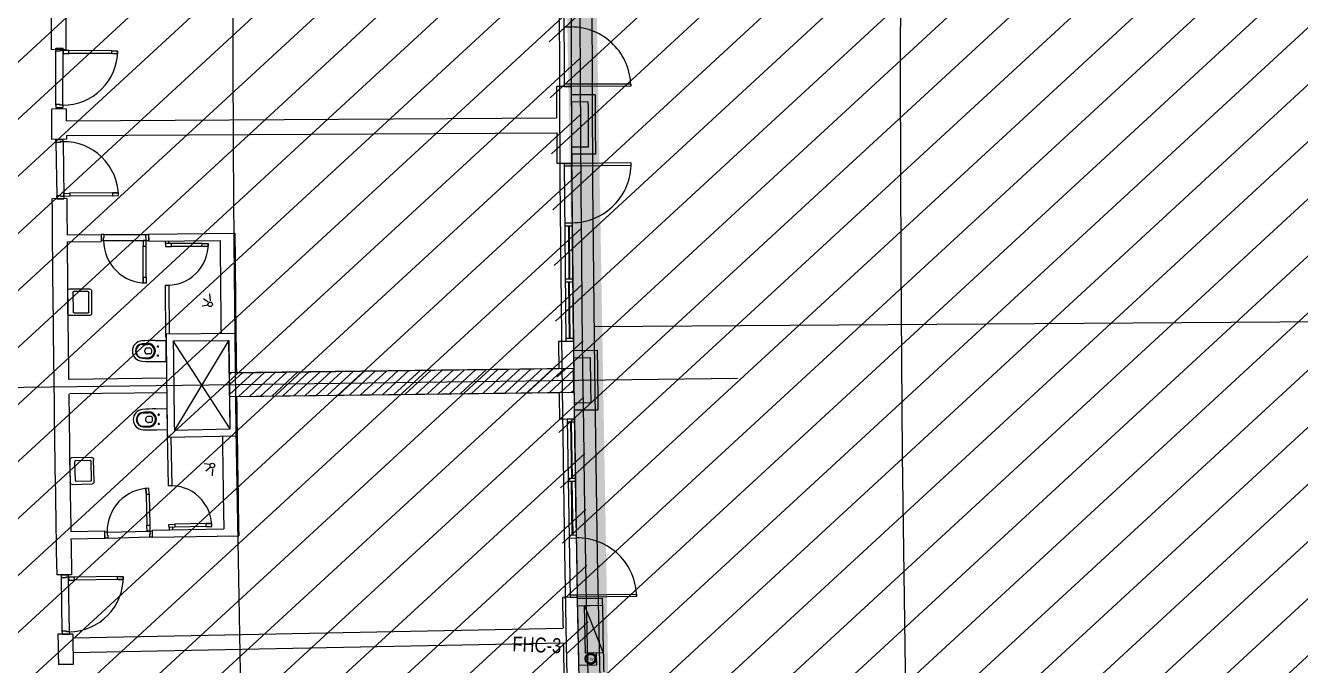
# Model space of a CAD drawing. Extents: x -678889171 to 586587, y -792238163 to 335485.
# Drawn here: x -678774428 to -678752958, y -792058849 to -792048071 of the extents above; entities that cross this region are included whole.
import ezdxf
from ezdxf.enums import TextEntityAlignment as Align

# ---------------------------------------------------------------- set-up
doc = ezdxf.new("R2010")
doc.units = 0
doc.header["$MEASUREMENT"] = 0
for name, color, linetype in [('A-FLOR-PATT', 252, 'Continuous'), ('A-SITE-PATT', 252, 'Continuous'), ('A-WALL', 252, 'Continuous')]:
    doc.layers.add(name, color=color, linetype=linetype)
for name, color, linetype, lineweight in [('BASEMENT3 LAYOUT$0$A-TABL-TEXT', 252, 'Continuous', 30), ('BASEMENT3 LAYOUT$0$HATCH11', 252, 'Continuous', 15), ('BASEMENT3 LAYOUT$0$HATCH7', 252, 'Continuous', 15)]:
    doc.layers.add(name, color=color, linetype=linetype, lineweight=lineweight)
doc.styles.add('Ground floor Towers$0$$Bas01-Rname$0$EN-SC', font='swissc.ttf')
doc.styles.add('Ground floor Towers$0$$Bas01-Rname$0$EN-SCL', font='swisscl.ttf')
doc.styles.add('Ground floor Towers$0$04-Ground Floor$0$V2-lower ground$0$LEVEL  FOR LICENSE LOWER GR$0$$LG- LEVEL$0$AR-SR', font='sarb.shx')
doc.styles.add('MtXpl_Arial_Unicode_', font='ARIALUNI.ttf')

# ---------------------------------------------------------------- blocks, each defined once
blk = doc.blocks.new('A$C61C61320')
at = {"layer": 'BASEMENT3 LAYOUT$0$HATCH11'}
h = blk.add_hatch(dxfattribs=at)
h.set_pattern_fill('JIS_WOOD', color=256, scale=1000, style=0)
h.set_pattern_definition([(45, (-55979.95959305647, -92778.05480168064), (-499.9999991609842, 499.9999991609843), [])])
edge = h.paths.add_edge_path()
edge.add_line((-21467.74319023453, -134455.7384705361), (-52625.22989511769, -137297.8907696561))
edge.add_arc((469730.797268165, -78930.5305383486), 525606.8567419754, 175.7647423383216, 186.3757064635938, ccw=False)
edge.add_arc((-39265.1562679424, -44102.43736154633), 15691.08979022459, 0.9729785529091828, 165.2727067888424, ccw=False)
edge.add_arc((542230.0773749191, -76004.92878418005), 566720.1514529854, 176.7459500062832, 185.9199427217102)
at = {"layer": 'BASEMENT3 LAYOUT$0$HATCH7'}
h = blk.add_hatch(dxfattribs=at)
h.set_pattern_fill('JIS_WOOD', color=256, scale=1000, style=0)
h.set_pattern_definition([(45, (-95575.72641586163, -175160.5677797335), (-499.9999991609842, 499.9999991609843), [])])
edge = h.paths.add_edge_path()
edge.add_line((-93671.42387769371, -154054.9431899884), (-93352.28011348587, -174711.9075518902))
edge.add_line((-93352.28011348587, -174711.9075518902), (-49398.28305342048, -174321.9428492732))
edge.add_arc((-49194.7644366367, -173977.2776182104), 400.2673467584944, 239.4389137010584, 436.7722825904112)
edge.add_line((-49103.17453308101, -173587.6300358392), (-49353.17453308101, -169321.0603725039))
edge.add_arc((765187.6152318742, -69570.4512780355), 820625.9088071947, 178.5717505264322, 186.9818142228341, ccw=False)
edge.add_line((-55183.34322072996, -49116.28952082794), (-86992.42594180122, -47875.38068783496))
edge.add_line((-86992.42594180116, -47875.38068783496), (-86999.8191618316, -136404.81269691))
edge.add_line((-86999.81916183163, -136404.81269691), (-87007.19406194473, -152784.6622732603))
edge.add_line((-87007.19406194473, -152784.6622732603), (-93671.42387769371, -154054.9431899884))
at = {"layer": 'BASEMENT3 LAYOUT$0$A-TABL-TEXT', "const_width": 500}
blk.add_lwpolyline([(-93352.28011348587, -174516.9252005816), (-47927.38834524783, -174323.9099120742, -0.04910831258971037), (-55178.17453308101, -49001.92520058164), (-88972.05165299936, -47526.12244615683)], format="xyb", dxfattribs=at)
blk = doc.blocks.new('2')
at = {"layer": 'BASEMENT3 LAYOUT$0$A-TABL-TEXT', "const_width": 500}
blk.add_lwpolyline([(24568.57618810749, 57680.4355040497), (69993.46795634553, 57873.45079255712, -0.04910831258971037), (62742.68176851235, 183195.4355040497), (28948.804648594, 184671.2382584745)], format="xyb", dxfattribs=at)
blk = doc.blocks.new('GR')
at = {"layer": 'A-FLOR-PATT'}
blk.add_hatch(color=256, dxfattribs=at).paths.add_polyline_path([(34199.70454327721, 126976.6000937801), (34151.40316780063, 127775.1406232006), (33851.95046926796, 127757.0276073969)])
for p, q in [((33026.44321214018, 139477.7635730475), (33154.19224787281, 136480.4847765607)), ((33146.33436399961, 139482.8735344769), (33274.08339973216, 136485.59473799)), ((33111.60923596217, 137479.577708723), (33231.50038782152, 137484.6876701523)), ((24576.30145485827, 136774.7530593486), (24696.20961703794, 136779.446953538)), ((24578.25724410384, 136724.791325107), (24576.30145485827, 136774.7530593486)), ((24697.77424843439, 136739.4775661447), (24696.20961703794, 136779.446953538)), ((25517.14668999615, 136771.5525097721), (24797.69771691753, 136743.3891446358)), ((25517.14668999615, 136771.5525097721), (25617.07015847929, 136775.4640882632)), ((25519.10247924172, 136721.5907755305), (25517.14668999615, 136771.5525097721)), ((25617.07015847929, 136775.4640882632), (25619.02594772486, 136725.5023540216)), ((24747.01991107797, 136759.4269875519), (24497.34057469439, 136746.6429294349)), ((24613.85260837314, 135815.4877619105), (24577.86608625466, 136734.7836719553)), ((24648.20367204194, 136727.5294300508), (24578.25724410384, 136724.791325107)), ((24697.77424843439, 136739.4775661447), (24647.81251419282, 136737.5217768991)), ((24647.81251419282, 136737.5217768991), (24648.20367204194, 136727.5294300508)), ((24797.69771691753, 136743.3891446358), (24697.77424843439, 136739.4775661447)), ((24697.77424843439, 136739.4775661447), (24699.73003767996, 136689.5158319031)), ((24733.76077055288, 135820.1816560998), (24697.77424843439, 136739.4775661447)), ((24699.73003767996, 136689.5158319031), (24786.6634552603, 136692.9189051905)), ((24786.6634552603, 136692.9189051905), (24799.6535061631, 136693.4274103943)), ((24799.6535061631, 136693.4274103943), (24797.69771691753, 136743.3891446358)), ((25519.10247924172, 136721.5907755305), (24799.6535061631, 136693.4274103943)), ((25619.02594772486, 136725.5023540216), (25519.10247924172, 136721.5907755305)), ((25619.02594772486, 136725.5023540216), (25532.09253014453, 136722.0992807343)), ((25532.09253014453, 136722.0992807343), (25619.02594772486, 136725.5023540216)), ((33272.42701433495, 136525.5604282485), (34271.57261210406, 136566.8894418436)), ((34271.57261210406, 136566.8894418436), (34273.22577261493, 136526.9236181898)), ((33274.08339905785, 136485.5947533739), (33024.30925223952, 136474.9520425086)), ((33152.48243190958, 136521.7040676902), (33272.37358376899, 136526.8140291196)), ((33154.19224787281, 136480.4847765607), (33274.08339973217, 136485.59473799)), ((33274.08017484585, 136485.5946045947), (33272.42701433495, 136525.5604282485)), ((34273.22577261493, 136526.9236181898), (33274.08017484585, 136485.5946045947)), ((33680.14705185615, 136360.5841908652), (33280.57365039131, 136342.1263027789)), ((33565.72483325598, 136235.1706076778), (33286.02304358187, 136222.2500671403)), ((33819.74341784749, 132459.9878163821), (113320, 136235)), ((24800.92186373311, 135560.8193898839), (33048.46174956162, 135943.6981948637)), ((24791.82580775897, 135760.4111752647), (24542.18793970221, 135746.7764046366)), ((24683.4078784622, 135828.2182137026), (24613.4614505241, 135825.4801087588)), ((24613.4614505241, 135825.4801087588), (24615.41723976967, 135775.5183745172)), ((24615.41723976967, 135775.5183745172), (24735.32540194934, 135780.2122687066)), ((24683.79903631131, 135818.2258668542), (24683.4078784622, 135828.2182137026)), ((24733.76077055288, 135820.1816560998), (24683.79903631131, 135818.2258668542)), ((24733.76077055288, 135820.1816560998), (24735.32540194934, 135780.2122687066)), ((24812.51522668844, 135311.0883466886), (33060.05511251694, 135693.9671516685)), ((33600.79486480914, 135475.9801882922), (33321.09307513502, 135463.0596477547)), ((33726.29280861176, 135361.6494737117), (33326.71842875064, 135343.1915404295)), ((24815.31139499473, 135250.9122961956), (24565.7202690399, 135236.311140233)), ((24639.6903879875, 135240.2084680688), (24759.52037561176, 135246.5939254476)), ((24642.35099522867, 135190.2793065586), (24639.6903879875, 135240.2084680688)), ((24641.81887378037, 135200.2651388607), (24690.77404701789, 134281.5685670739)), ((24712.25182134278, 135194.0041566963), (24642.35099522867, 135190.2793065586)), ((24761.6488614047, 135206.6505962395), (24711.71969989455, 135203.9899889983)), ((24711.71969989455, 135203.9899889983), (24712.25182134278, 135194.0041566963)), ((24761.6488614047, 135206.6505962395), (24759.52037561176, 135246.5939254476)), ((24761.6488614047, 135206.6505962395), (24810.60403464222, 134287.9540244527)), ((33333.94542623241, 135189.941061288), (33084.26056981669, 135177.3689994305)), ((33214.09777443154, 135183.9730187208), (33333.94928970265, 135189.9407894261)), ((33363.29204206408, 132187.6851369401), (33214.09777443154, 135183.9730187208)), ((33216.19634831705, 135142.7716908357), (33336.04786358822, 135148.739461541)), ((34332.64549521035, 135240.9255590429), (33333.9460662564, 135189.9406248649)), ((33333.9460662564, 135189.9406248649), (33335.9854636326, 135149.9926479656)), ((33483.14355733526, 132193.6529076454), (33333.94928970264, 135189.9407894261)), ((33335.9854636326, 135149.9926479656), (34334.68489258658, 135200.9775821436)), ((34334.68489258658, 135200.9775821436), (34332.64549521035, 135240.9255590429)), ((24862.60242985232, 134251.969154867), (24613.01587439456, 134237.3682662799)), ((24760.14275168383, 134295.2792495136), (24690.24192556972, 134291.5543993759)), ((24690.24192556972, 134291.5543993759), (24692.90253281089, 134241.6252378658)), ((24692.90253281089, 134241.6252378658), (24812.73252043515, 134248.0106952446)), ((24760.67487313207, 134285.2934172116), (24760.14275168383, 134295.2792495136)), ((24810.60403464222, 134287.9540244527), (24760.67487313207, 134285.2934172116)), ((24807.94342740105, 134337.8831859629), (24894.8201684287, 134342.5126425625)), ((24810.60403464222, 134287.9540244527), (24807.94342740105, 134337.8831859629)), ((24910.46235766251, 134293.275238935), (24810.60403464222, 134287.9540244527)), ((24810.60403464222, 134287.9540244527), (24812.73252043515, 134248.0106952446)), ((24894.8201684287, 134342.5126425625), (24907.80175042134, 134343.2044004452)), ((25626.78167616751, 134381.5171447181), (24907.80175042134, 134343.2044004452)), ((24907.80175042134, 134343.2044004452), (24910.46235766251, 134293.275238935)), ((25629.44228340868, 134331.5879832079), (24910.46235766251, 134293.275238935)), ((25726.6399991878, 134386.8383592004), (25626.78167616751, 134381.517144718)), ((25626.78167616751, 134381.517144718), (25629.44228340868, 134331.5879832079)), ((25629.44228340868, 134331.5879832079), (25729.30060642897, 134336.9091976902)), ((25726.6399991878, 134386.8383592004), (25639.76325816014, 134382.2089026007)), ((25639.76325816014, 134382.2089026007), (25726.6399991878, 134386.8383592004)), ((25729.30060642897, 134336.9091976902), (25726.6399991878, 134386.8383592004)), ((33263.82919697595, 134185.2103914606), (33383.68071224706, 134191.1781621659)), ((33266.31576810317, 134135.2722600976), (33386.16728337427, 134141.2400308029)), ((33320.1207057156, 134137.9513712441), (33364.87898600647, 133239.0650066878)), ((33332.10585724268, 134138.5481483146), (33376.8641375339, 133239.6617837534)), ((26263.58053522299, 133711.7677719582, -6.574195595121094e-08), (27714.38442345054, 133783.1098433793, -6.574195595121094e-08)), ((24892.17496765506, 133644.3300467478, -6.574195595121094e-08), (25464.54581185738, 133672.4759057283, -6.574195595121094e-08)), ((24898.08006621542, 133524.4754267306, -6.574195595121094e-08), (25470.35224488923, 133552.6164339159, -6.574195595121094e-08)), ((25464.54581185738, 133672.4759057283, -6.574195595121094e-08), (25470.35224488923, 133552.6164339159, -6.574195595121094e-08)), ((25514.82635550791, 133674.5357202318, -1.314839119024219e-07), (25464.86815085464, 133672.4917564796, -1.314839119024219e-07)), ((25464.86815085464, 133672.4917564796, -1.314839119024219e-07), (25468.95607835907, 133572.5753471731, -1.314839119024219e-07)), ((25508.92264208168, 133574.2105181749, -1.314839119024219e-07), (25468.95607835907, 133572.5753471731, -1.314839119024219e-07)), ((25506.87867832947, 133624.1687228282, -1.314839119024219e-07), (25516.87031926012, 133624.5775155786, -1.314839119024219e-07)), ((25508.92264208168, 133574.2105181749, -1.314839119024219e-07), (25506.87867832947, 133624.1687228282, -1.314839119024219e-07)), ((25508.92264208168, 133574.2105181749, -1.314839119024219e-07), (26228.32078908871, 133603.6435962068, -1.314839119024219e-07)), ((25514.8263555079, 133674.5357202318, -1.314839119024219e-07), (26214.24122065361, 133703.1512127629, -1.314839119024219e-07)), ((25516.87031926012, 133624.5775155786, -1.314839119024219e-07), (25514.82635550791, 133674.5357202318, -1.314839119024219e-07)), ((26228.32078908871, 133603.6435962068, -1.314839119024219e-07), (26178.36258443544, 133601.5996324546, -1.314839119024219e-07)), ((26178.36258443544, 133601.5996324546, -1.314839119024219e-07), (26181.9190813643, 133514.6723563579, -1.314839119024219e-07)), ((26214.24122065361, 133703.1512127629, -1.314839119024219e-07), (26264.19942530689, 133705.1951765151, -1.314839119024219e-07)), ((26216.28518440583, 133653.1930081096, -1.314839119024219e-07), (26214.24122065361, 133703.1512127629, -1.314839119024219e-07)), ((26226.27682533649, 133653.6018008601, -1.314839119024219e-07), (26216.28518440583, 133653.1930081096, -1.314839119024219e-07)), ((26228.32078908871, 133603.6435962068, -1.314839119024219e-07), (26226.27682533649, 133653.6018008601, -1.314839119024219e-07)), ((26228.32078908871, 133603.6435962068, -1.314839119024219e-07), (26268.28735281132, 133605.2787672086, -1.314839119024219e-07)), ((26232.40871659315, 133503.7271869003, -1.314839119024219e-07), (26228.32078908871, 133603.6435962068, -1.314839119024219e-07)), ((26263.58053522299, 133711.7677719582, -6.574195595121094e-08), (26269.38696825483, 133591.908300146, -6.574195595121094e-08)), ((26264.19942530689, 133705.1951765151, -1.314839119024219e-07), (26268.28735281132, 133605.2787672086, -1.314839119024219e-07)), ((26269.38696825483, 133591.908300146, -6.574195595121094e-08), (27470.59179516185, 133650.9765458599, -6.574195595121094e-08)), ((26552.58933708124, 133562.7574254845), (26550.61758860878, 133605.737581392)), ((26652.48427349774, 133567.3401842981), (26552.58933708126, 133562.7574254846)), ((26612.52629893137, 133565.5070807726), (26552.58933708123, 133562.7574254845)), ((26552.58933708126, 133562.7574254846), (26554.88071648797, 133512.8099572764)), ((26612.52629893137, 133565.5070807726), (26610.54550146664, 133608.6844865346)), ((27171.93794286335, 133591.1705301279), (26652.48427349774, 133567.3401842981)), ((26654.77565290446, 133517.3927160898), (26652.48427349774, 133567.3401842981)), ((27174.22932227007, 133541.2230619197), (26654.77565290446, 133517.3927160898)), ((27171.93794286335, 133591.1705301279), (27271.83287927981, 133595.7532889414)), ((27174.22932227007, 133541.2230619197), (27171.93794286335, 133591.1705301279)), ((27274.12425868653, 133545.8058207331), (27174.22932227007, 133541.2230619197)), ((27274.12425868653, 133545.8058207331), (27187.21566400419, 133541.8188205654)), ((27187.21566400419, 133541.8188205654), (27274.12425868653, 133545.8058207331)), ((27271.83287927981, 133595.7532889414), (27274.12425868653, 133545.8058207331)), ((26181.9190813643, 133514.6723563579, -1.314839119024219e-07), (26182.45051193988, 133501.6832231481, -1.314839119024219e-07)), ((26182.45051193988, 133501.6832231481, -1.314839119024219e-07), (26232.40871659315, 133503.7271869003, -1.314839119024219e-07)), ((26203.70773496293, 132982.1178947541, -1.314839119024219e-07), (26182.45051193988, 133501.6832231481, -1.314839119024219e-07)), ((26253.6659396162, 132984.1618585063, -1.314839119024219e-07), (26232.40871659315, 133503.7271869003, -1.314839119024219e-07)), ((26554.88071648797, 133512.8099572764), (26641.7893111703, 133516.7969574441)), ((26641.7893111703, 133516.7969574441), (26654.77565290446, 133517.3927160898)), ((33430.92556409546, 133242.3536662409), (33311.07404882191, 133236.3858955847)), ((33433.41213520227, 133192.4155348769), (33313.56061992872, 133186.4477642206)), ((33414.61040855066, 132240.3023794276), (33367.36555713369, 133189.1268753248)), ((33426.59556007801, 132240.8991564932), (33379.35070866105, 133189.7236523904)), ((26203.70773496294, 132982.1178947541, -1.314839119024219e-07), (26253.6659396162, 132984.1618585063, -1.314839119024219e-07)), ((26207.79566246737, 132882.2014854476, -1.314839119024219e-07), (26203.70773496294, 132982.1178947541, -1.314839119024219e-07)), ((26207.79566246737, 132882.2014854476, -1.314839119024219e-07), (26204.23916553851, 132969.1287615443, -1.314839119024219e-07)), ((26204.23916553851, 132969.1287615443, -1.314839119024219e-07), (26207.79566246737, 132882.2014854476, -1.314839119024219e-07)), ((26253.6659396162, 132984.1618585063, -1.314839119024219e-07), (26257.75386712064, 132884.2454491998, -1.314839119024219e-07)), ((26257.75386712064, 132884.2454491998, -1.314839119024219e-07), (26207.79566246737, 132882.2014854476, -1.314839119024219e-07)), ((26624.85996970326, 131987.4028095182), (26584.67982161919, 132863.2493250137)), ((26682.04727626512, 132050.0894266561), (26644.61678346909, 132865.9989803017)), ((27350.62660886302, 132629.7330746191), (27332.29043064481, 132745.8959891284)), ((27315.1576610894, 132553.0653351435), (27211.89746844555, 132536.7658362616)), ((27309.60338438502, 132605.0597182027), (27233.75255940574, 132660.9329313698)), ((26624.7052927689, 132046.1373732567), (27799.32111732406, 132103.4288163332)), ((33483.14355733769, 132193.6529075962), (33233.45939534821, 132181.0808807043)), ((33480.6569862309, 132243.5910389604), (33360.80547095734, 132237.6232683041)), ((33483.14355733769, 132193.6529075963), (33363.29204206408, 132187.6851369401)), ((33491.1533158368, 132040.8849659073), (33890.58446173451, 132062.2126722838)), ((26235.68610506867, 131850.1107262649), (26324.07358045013, 131854.5463750407)), ((26447.39428008247, 131925.3658149076), (26631.45312256154, 131933.6046808013)), ((26478.58240852984, 131826.6617296945), (26513.54739728829, 131828.2268370779)), ((26495.28234921734, 131844.9267777654), (26496.84745660079, 131809.961789007)), ((26647.32778316517, 131578.9597948228), (26631.45312256154, 131933.6046808013)), ((26750.74519417377, 131933.2243429196), (27685.70155077614, 131977.746779503)), ((27766.11194126863, 130486.929727799), (26750.74519417377, 131933.2243429196)), ((27686.49234037847, 131978.0674796443), (26830.92515668762, 130431.5919586698)), ((27766.11194126863, 130486.929727799), (27686.50741518079, 131977.7851546064)), ((33497.46367677429, 131921.0509678022), (33777.06543778675, 131935.9803600703)), ((-9155, 129265), (36270, 131690)), ((26245.68376240428, 131626.7599325459), (26334.11405534005, 131630.2390237586)), ((26362.0984453584, 131793.5197224477), (26323.05146018411, 131791.7718962087)), ((26366.53440685666, 131694.4189543095), (26327.48742168236, 131692.6711280705)), ((26393.40995633717, 131764.8912526977), (26395.16287660665, 131725.7304652883)), ((26485.51359837086, 131671.8167794785), (26520.47858712931, 131673.381886862)), ((26502.21353905836, 131690.0818275494), (26503.77864644181, 131655.116838791)), ((33505.95589975038, 131740.4862485256), (27714.20589598294, 131431.2345920356)), ((27834.28314806602, 131437.6461410649), (33257.37920236402, 131727.2134457662)), ((30686.64261430054, 131189.378644874), (31109.79264676507, 131612.5426296324)), ((30873.38733869401, 131199.3499169977), (31296.53737115848, 131622.5139017561)), ((31060.1320630874, 131209.3211891213), (31483.28209555187, 131632.4851738797)), ((31246.87678748078, 131219.2924612449), (31670.02681994525, 131642.4564460033)), ((31433.6215118742, 131229.2637333685), (31856.77154433867, 131652.4277181268)), ((31620.36623626761, 131239.2350054921), (32043.51626873208, 131662.3989902504)), ((31807.110960661, 131249.2062776157), (32230.26099312547, 131672.370262374)), ((31993.85568505441, 131259.1775497393), (32417.00571751888, 131682.3415344976)), ((32180.6004094478, 131269.1488218629), (32603.75044191233, 131692.3128066213)), ((32367.34513384121, 131279.1200939865), (32790.49516630574, 131702.2840787449)), ((32554.08985823469, 131289.0913661101), (32977.23989069913, 131712.2553508684)), ((32740.83458262798, 131299.0626382336), (33163.98461509254, 131722.226622992)), ((32927.57930702143, 131309.0339103572), (33350.72933948593, 131732.1978951156)), ((33114.32403141487, 131319.0051824809), (33507.46825879227, 131712.1623727872)), ((33256.00566293567, 131752.9374696231), (33257.37920236402, 131727.2134457662)), ((33527.28359870324, 131341.0552416451), (33505.95589975038, 131740.4862485256)), ((26463.2689406861, 131570.7209289291), (26647.32778316517, 131578.9597948228)), ((27714.20589598294, 131431.2345920356), (27735.53359493581, 131031.8035851552)), ((27715.84606196958, 131400.517112719), (27748.38760768372, 131433.0597314077)), ((27724.80677019266, 131232.6985066975), (27935.1323320771, 131443.0310035313)), ((27733.76747841571, 131064.8799006759), (28121.87705647052, 131453.0022756549)), ((27885.47174839943, 131039.8095630201), (28308.62178086396, 131462.9735477785)), ((28072.21647279288, 131049.7808351437), (28495.36650525735, 131472.944819902)), ((28258.96119718629, 131059.7521072673), (28682.11122965076, 131482.9160920257)), ((28445.70592157968, 131069.7233793909), (28868.85595404415, 131492.8873641492)), ((28632.45064597306, 131079.6946515145), (29055.60067843753, 131502.8586362729)), ((28819.19537036648, 131089.6659236381), (29242.34540283095, 131512.8299083964)), ((29005.94009475989, 131099.6371957617), (29429.09012722436, 131522.8011805201)), ((29192.68481915328, 131109.6084678853), (29615.83485161781, 131532.7724526437)), ((29379.42954354669, 131119.5797400089), (29802.57957601122, 131542.7437247673)), ((29566.17426794014, 131129.5510121325), (29989.32430040458, 131552.7149968908)), ((29752.91899233352, 131139.5222842561), (30176.06902479802, 131562.6862690145)), ((29939.66371672694, 131149.4935563797), (30362.81374919144, 131572.6575411381)), ((30126.40844112032, 131159.4648285033), (30549.55847358482, 131582.6288132617)), ((30313.15316551374, 131169.4361006269), (30736.30319797821, 131592.6000853853)), ((30499.89788990715, 131179.4073727505), (30923.04792237165, 131602.5713575089)), ((33301.06875580829, 131328.9764546045), (33516.42896701544, 131544.3437667657)), ((26663.9986039127, 131298.7327859777), (25025.85166304213, 131211.0567440341)), ((27735.53359493581, 131031.8035851552), (33527.28359870324, 131341.0552416451)), ((27855.61134907883, 131038.2151609916), (33278.70690131693, 131327.7824388857)), ((33279.99932425853, 131303.5775868832), (33278.70690131693, 131327.7824388857)), ((33487.81348020167, 131338.947726728), (33525.38967523866, 131376.5251607443)), ((26677.10684975705, 131053.2379557147), (25038.93788139745, 130965.9744506385)), ((33537.98630478606, 131162.1320547297), (33817.58806579863, 131177.0614469979)), ((33544.47256322089, 131042.3074487068), (33943.90370911872, 131063.6351550833)), ((26506.13611349156, 130776.4672181153), (26690.02574918283, 130787.8750352281)), ((26690.02574918283, 130787.8750352281), (26712.00635030336, 130433.5561771717)), ((33552.87119825033, 130887.810234229), (33303.27556082024, 130873.5831861332)), ((33552.86683427303, 130887.8099855216), (33433.06132047463, 130880.9807202985)), ((33433.06132047463, 130880.9807202985), (33603.79294982483, 127885.8428752671)), ((33555.71236144927, 130837.8910214389), (33435.90684765093, 130831.0617562159)), ((33489.69113380319, 130834.1276180725), (33543.75614976408, 129885.6673004792)), ((33501.67168518303, 130834.8105445948), (33555.73670114393, 129886.3502270015)), ((33552.86683427583, 130887.8099854726), (33723.59846362595, 127892.6721404411)), ((26295.75551371534, 130697.5768956917), (26384.05347953993, 130703.5342454053)), ((26423.12380833444, 130643.1715741103), (26384.11271937054, 130640.7514737789)), ((26429.26599321094, 130544.1619101125), (26390.25490424704, 130541.7418097812)), ((26457.35091633228, 130575.9618644092), (26454.92376263108, 130615.0866509889)), ((26539.01966458614, 130678.314949363), (26573.95250974662, 130680.4820508819)), ((26557.56963792584, 130661.9320775422), (26555.40253640692, 130696.8649227027)), ((26567.16680179537, 130507.2294775458), (26564.99970027645, 130542.1623227062)), ((26309.59861395671, 130474.4314301702), (26397.9558664398, 130479.4331016918)), ((26528.11671461209, 130422.1483600589), (26712.00635030336, 130433.5561771717)), ((26548.61682845566, 130523.6123493665), (26583.54967361615, 130525.7794508854)), ((26711.52502267934, 130364.3158821942), (26764.83942994948, 129489.17067311)), ((26717.62564331677, 130305.8994949645), (27891.6635975932, 130374.013489118)), ((26830.92515668762, 130431.5919586698), (27766.11194126863, 130486.929727799)), ((26775.06246630681, 130308.075387377), (26824.72839917183, 129492.8191475151)), ((27458.13335541147, 129875.3772427671), (27353.72460674187, 129880.588216754)), ((27458.14737532712, 129823.0870365823), (27388.67758922612, 129759.4544001547)), ((27501.56473335098, 129802.9224020542), (27495.70262995709, 129685.4674154307)), ((33609.77737779836, 129889.4307038678), (33489.97186400001, 129882.6014386447)), ((33612.62290497459, 129839.5117397851), (33492.81739117624, 129832.6824745621)), ((33597.82116572622, 128937.2069828638), (33546.60167691991, 129835.7483363954)), ((33609.8017171063, 128937.8899093813), (33558.58222829982, 129836.4312629177)), ((26442.00814874628, 129433.4806306219, -1.314839119024219e-07), (26392.11634549765, 129430.1930831169, -1.314839119024219e-07)), ((26392.11634549765, 129430.1930831169, -1.314839119024219e-07), (26397.83667815636, 129343.3813454642, -1.314839119024219e-07)), ((26397.83667815636, 129343.3813454642, -1.314839119024219e-07), (26392.11634549765, 129430.1930831169, -1.314839119024219e-07)), ((26392.11634549765, 129430.1930831169, -1.314839119024219e-07), (26398.69144050766, 129330.4094766196, -1.314839119024219e-07)), ((26398.69144050766, 129330.4094766196, -1.314839119024219e-07), (26448.5832437563, 129333.6970241246, -1.314839119024219e-07)), ((26398.69144050765, 129330.4094766196, -1.314839119024219e-07), (26432.88193455973, 128811.5347228338, -1.314839119024219e-07)), ((26448.5832437563, 129333.6970241246, -1.314839119024219e-07), (26442.00814874628, 129433.4806306219, -1.314839119024219e-07)), ((26448.58324375629, 129333.6970241246, -1.314839119024219e-07), (26482.77373780836, 128814.8222703388, -1.314839119024219e-07)), ((26804.37939440919, 128840.1301559906), (26891.21839978156, 128845.420443878)), ((26807.41978974677, 128790.2226816386), (26804.37939440919, 128840.1301559906)), ((26891.21839978156, 128845.420443878), (26904.19434311306, 128846.2109466657)), ((27423.2320763732, 128877.8310581765), (26904.19434311306, 128846.2109466657)), ((26904.19434311306, 128846.2109466657), (26907.23473845064, 128796.3034723138)), ((27426.27247171078, 128827.9235838246), (26907.23473845064, 128796.3034723138)), ((27523.04702507707, 128883.9118488516), (27423.2320763732, 128877.8310581765)), ((27423.2320763732, 128877.8310581765), (27426.27247171078, 128827.9235838246)), ((27426.27247171078, 128827.9235838246), (27526.08742041465, 128834.0043744997)), ((27523.04702507707, 128883.9118488516), (27436.2080197047, 128878.6215609643)), ((27436.2080197047, 128878.6215609643), (27523.04702507707, 128883.9118488516)), ((27526.08742041465, 128834.0043744997), (27523.04702507707, 128883.9118488516)), ((33544.03687955249, 128934.1411210281), (33663.84239335363, 128940.9703862021)), ((33546.88240670833, 128884.2221569443), (33666.68792050946, 128891.0514221182)), ((25158.24133947202, 128652.1036099699, -6.574195595121094e-08), (25730.25629065641, 128685.0620442621, -6.574195595121094e-08)), ((25737.24632433832, 128565.2657710446, -6.574195595121094e-08), (25730.25629065641, 128685.0620442621, -6.574195595121094e-08)), ((25770.90686603807, 128667.6979797695, -1.314839119024219e-07), (25730.99342343916, 128665.0679417655, -1.314839119024219e-07)), ((25737.56851844917, 128565.2843352682, -1.314839119024219e-07), (25730.99342343916, 128665.0679417655, -1.314839119024219e-07)), ((25770.90686603807, 128667.6979797695, -1.314839119024219e-07), (26489.34883281838, 128715.0386638416, -1.314839119024219e-07)), ((25770.90686603807, 128667.6979797695, -1.314839119024219e-07), (25774.19441354307, 128617.8061765208, -1.314839119024219e-07)), ((25774.19441354307, 128617.8061765208, -1.314839119024219e-07), (25784.1727741928, 128618.4636860218, -1.314839119024219e-07)), ((25784.1727741928, 128618.4636860218, -1.314839119024219e-07), (25787.46032169781, 128568.5718827732, -1.314839119024219e-07)), ((25787.4603216978, 128568.5718827732, -1.314839119024219e-07), (26485.94556717865, 128614.5975478433, -1.314839119024219e-07)), ((26432.88193455973, 128811.5347228338, -1.314839119024219e-07), (26482.77373780836, 128814.8222703388, -1.314839119024219e-07)), ((26433.73669691103, 128798.5628539892, -1.314839119024219e-07), (26432.88193455973, 128811.5347228338, -1.314839119024219e-07)), ((26439.45702956974, 128711.7511163365, -1.314839119024219e-07), (26433.73669691103, 128798.5628539892, -1.314839119024219e-07)), ((26489.34883281838, 128715.0386638416, -1.314839119024219e-07), (26439.45702956974, 128711.7511163365, -1.314839119024219e-07)), ((26492.63638032338, 128665.1468605929, -1.314839119024219e-07), (26482.65801967365, 128664.4893510919, -1.314839119024219e-07)), ((26482.65801967365, 128664.4893510919, -1.314839119024219e-07), (26485.94556717865, 128614.5975478433, -1.314839119024219e-07)), ((26482.77373780836, 128814.8222703388, -1.314839119024219e-07), (26489.34883281838, 128715.0386638416, -1.314839119024219e-07)), ((26485.94556717865, 128614.5975478433, -1.314839119024219e-07), (26535.8373704273, 128617.8850953483, -1.314839119024219e-07)), ((26489.34883281837, 128715.0386638416, -1.314839119024219e-07), (26529.26227541728, 128717.6687018456, -1.314839119024219e-07)), ((26489.34883281837, 128715.0386638416, -1.314839119024219e-07), (26492.63638032338, 128665.1468605929, -1.314839119024219e-07)), ((26528.93186027752, 128731.0802405131, -6.574195595121094e-08), (27729.59676412735, 128800.2603122201, -6.574195595121094e-08)), ((26535.92189395942, 128611.2839672956, -6.574195595121094e-08), (26528.93186027752, 128731.0802405131, -6.574195595121094e-08)), ((26535.8373704273, 128617.8850953483, -1.314839119024219e-07), (26529.26227541728, 128717.6687018456, -1.314839119024219e-07)), ((26535.92189395942, 128611.2839672956, -6.574195595121094e-08), (27986.07366821027, 128694.8390070133, -6.574195595121094e-08)), ((26907.23473845064, 128796.3034723138), (26807.41978974677, 128790.2226816386)), ((26867.30875896943, 128793.8711560438), (26807.41978974685, 128790.2226816387)), ((26807.41978974685, 128790.2226816387), (26810.03607181916, 128747.2769407324)), ((26867.30875896943, 128793.8711560438), (26869.93704800746, 128750.7283232246)), ((25165.13275197403, 128532.3016543841, -6.574195595121094e-08), (25737.24632433832, 128565.2657710446, -6.574195595121094e-08)), ((25787.46032169781, 128568.5718827732, -1.314839119024219e-07), (25737.56851844917, 128565.2843352682, -1.314839119024219e-07)), ((33721.36894384905, 127932.6099577573), (34719.8188742253, 127988.2673870711)), ((34719.8188742253, 127988.2673870711), (34722.04517136123, 127948.3293901125)), ((25200.43390642809, 127924.9684269033), (24950.71166929207, 127912.9086220715)), ((25030.59741270885, 127917.1827300205), (25150.42602783378, 127923.593891944)), ((25033.26873017696, 127867.2541403851), (25030.59741270885, 127917.1827300205)), ((25081.88670809646, 126958.5538090203), (25032.73446668327, 127877.2398583122)), ((25103.16875566646, 127870.9939848404), (25033.26873017696, 127867.2541403851)), ((25152.56308180826, 127883.6510202356), (25102.63449217284, 127880.9797027675)), ((25102.63449217284, 127880.9797027675), (25103.16875566646, 127870.9939848404)), ((25152.56308180826, 127883.6510202356), (25150.42602783378, 127923.593891944)), ((25252.42026107912, 127888.9936551718), (25152.56308180826, 127883.6510202356)), ((25152.56308180826, 127883.6510202356), (25155.23439927637, 127833.7224306002)), ((25201.71532322146, 126964.9649709437), (25152.56308180826, 127883.6510202356)), ((25155.23439927637, 127833.7224306002), (25242.11014524202, 127838.3705229947)), ((25242.11014524202, 127838.3705229947), (25255.09157854723, 127839.0650655364)), ((25971.39195182929, 127927.4606267126), (25252.42026107912, 127888.9936551718)), ((25255.09157854723, 127839.0650655364), (25252.42026107912, 127888.9936551718)), ((25974.0632692974, 127877.5320370772), (25255.09157854723, 127839.0650655364)), ((25971.39195182929, 127927.4606267126), (26071.24913110014, 127932.8032616488)), ((25974.0632692974, 127877.5320370772), (25971.39195182929, 127927.4606267126)), ((26073.92044856825, 127882.8746720134), (25974.0632692974, 127877.5320370772)), ((26073.92044856825, 127882.8746720134), (25987.0447026026, 127878.2265796189)), ((25987.0447026026, 127878.2265796189), (26073.92044856825, 127882.8746720134)), ((26071.24913110014, 127932.8032616488), (26073.92044856825, 127882.8746720134)), ((33723.59524121019, 127892.6719567608), (33473.99960378022, 127878.4449086649)), ((33601.49202216966, 127927.0333980093), (33721.29753597086, 127933.8626631833)), ((33603.79294982483, 127885.8428752671), (33723.59846362597, 127892.6721404411)), ((33723.59524098501, 127892.6719607987), (33721.36894384905, 127932.6099577573)), ((34722.04517136123, 127948.3293901125), (33723.59524098501, 127892.6719607987)), ((33724.85359951553, 127869.6475259524), (34144.25017219397, 127895.0577238221)), ((33732.02288116284, 127749.8618458496), (34151.39540249145, 127775.2705865076)), ((33851.95046926796, 127757.0276073969), (34151.40316780063, 127775.1406232006)), ((33900.25184474455, 126958.4870779764), (33851.95046926796, 127757.0276073969)), ((33851.95046926796, 127757.0276073969), (34199.70454327721, 126976.6000937801)), ((34151.40316780063, 127775.1406232006), (34199.70454327721, 126976.6000937801)), ((25263.41371043504, 126866.5376380971), (33504.83057884655, 127364.0899958416)), ((25278.47932649316, 126616.9919965547), (33519.89619490466, 127114.5443542992)), ((25259.78602479521, 126926.6692895548), (25010.05921467747, 126914.6092638806)), ((25151.2524700924, 126972.2793714027), (25081.3524446029, 126968.5395269474)), ((25081.3524446029, 126968.5395269474), (25084.02376207101, 126918.6109373119)), ((25084.02376207101, 126918.6109373119), (25203.85237719594, 126925.0220992354)), ((25151.78673358602, 126962.2936534756), (25151.2524700924, 126972.2793714027)), ((25201.71532322146, 126964.9649709437), (25151.78673358602, 126962.2936534756)), ((25201.71532322146, 126964.9649709437), (25203.85237719594, 126925.0220992354)), ((34199.70454327721, 126976.6000937801), (33900.25184474455, 126958.4870779764)), ((33792.4995017461, 126751.6922318247), (34092.09162434051, 126769.8437752832)), ((25290.68888084571, 126417.5664570461), (25041.0185016813, 126404.5405633756))]:
    blk.add_line(p, q, dxfattribs=at)
at = {"layer": 'A-FLOR-PATT', "extrusion": (-4.226398479645828e-17, -1.863085864615717e-18, -1)}
for p, q in [((24957.47500545206, 132318.328821784), (24940.74075821077, 132697.9441602848)), ((24972.75967802777, 132732.9161825563), (25307.71438846987, 132747.6816948281)), ((25281.77023090259, 132701.790607413), (25047.30193359312, 132691.4547488228)), ((25313.5295705676, 132361.9915940771), (25299.25624203827, 132685.7811475047)), ((25342.68641074124, 132715.6627750109), (25359.42065798253, 132336.0474365101)), ((25031.29247368465, 132673.9687376873), (25045.56580221397, 132350.1791842597)), ((25327.40173816547, 132301.0754142385), (24992.44702772336, 132286.3099019667)), ((25063.05181334959, 132334.1697243513), (25297.52011065907, 132344.5055829415))]:
    blk.add_line(p, q, dxfattribs=at)
at = {"layer": 'A-FLOR-PATT', "extrusion": (-4.222207072755429e-17, -2.648064064858968e-18, -1)}
for p, q in [((25454.84598149545, 129914.2646040195), (25120.2234525762, 129893.2779049069)), ((25088.8598695955, 129857.7169821035), (25112.64479525643, 129478.4781159951)), ((25200.12857804226, 129511.959779835), (25179.84143556666, 129835.4282244571)), ((25195.52322705695, 129853.2086858586), (25429.75899730052, 129867.8993752374)), ((25447.53945870209, 129852.2175837471), (25467.82660117769, 129528.749139125)), ((25514.19182995963, 129503.6621549302), (25490.4069042987, 129882.9010210386)), ((25148.20571805967, 129447.1145330142), (25482.82824697893, 129468.1012321268)), ((25452.14480968728, 129510.9686777235), (25217.90903944382, 129496.2779883448))]:
    blk.add_line(p, q, dxfattribs=at)
at = {"layer": 'A-FLOR-PATT'}
for centre, radius in [((27347.98805771649, 132571.698654619), 38.2464158643079), ((26496.06490290906, 131827.4442833862), 7.5), ((26502.99609275008, 131672.5993331702), 7.5), ((26556.48608716638, 130679.3985001224), 7.5), ((26566.08325103591, 130524.695900126), 7.5), ((27492.76128482947, 129860.3458741804), 38.2464158643079), ((33992.22084187744, 126866.7675041901), 93.75000000000001), ((33992.22084187744, 126866.7675041901), 75.00000000000003)]:
    blk.add_circle(centre, radius, dxfattribs=at)
for centre, radius, start, end in [((687279.656740699, 163488.6097753342), 649022.5456272444, 169.8809308091749, 188.016783999427), ((632160.654919429, 163506.251165366), 618245.8226879981, 171.0764646735087, 189.9103746877842), ((632160.654919429, 163506.251165366), 613595.8226879981, 171.0737824436527, 189.9862451256833), ((632160.654919429, 163506.251165366), 605195.8226879981, 171.0737824436527, 190.1263033448895), ((632160.6549194276, 163506.2511653661), 599695.8226879967, 171.0616030214717, 190.2201678661017), ((632160.6549194327, 163506.2511653659), 599145.8226880017, 171.0631954506245, 190.2296506374575), ((632160.654919429, 163506.251165366), 599345.8226879981, 177.29999390148, 189.341260597947), ((632160.654919429, 163506.251165366), 599495.8226879981, 177.314475104929, 183.8702510494927), ((631654.9634367337, 163478.7583569356), 607745.8226879978, 182.2343646454611, 182.5210073904103), ((631654.9634367337, 163478.7583569356), 607495.8226879978, 182.2343643450753, 182.5208386201251), ((33274.08018131826, 136485.5946048624), 999.9999999999949, 2.368652641053514, 92.36865264107075), ((24697.77424843439, 136739.4775661447), 919.9999999997044, 272.2417412965075, 2.241741297132366), ((632160.6549194291, 163506.251165366), 599745.8226879981, 182.5832680205776, 182.6337247511573), ((632160.6549194291, 163506.251165366), 599495.8226879981, 182.5833278245719, 182.5970535977079), ((632160.6549194291, 163506.251165366), 599095.8226879981, 182.5970216918573, 182.6926589411846), ((632160.6549194291, 163506.251165366), 599495.8226879981, 182.6085223938942, 182.6811580882525), ((632160.6549194291, 163506.251165366), 599215.8226879981, 182.6085054233833, 182.6811750587632), ((631654.9634367337, 163478.7583569356), 607745.8226879978, 182.6152851863151, 182.6635411615551), ((631654.9634367337, 163478.7583569356), 607495.8226879978, 182.6151552173263, 182.6339991891342), ((632160.6549194291, 163506.251165366), 599745.8226879981, 182.6576025066654, 182.7073628501354), ((631654.9634367337, 163478.7583569356), 607495.8226879978, 182.6575778620524, 182.663259472145), ((632160.6549194291, 163506.251165366), 599495.8226879981, 182.6926268844387, 182.7072898119461), ((24810.60403464222, 134287.9540244527), 919.9999999997037, 3.050271964163673, 93.05027196441617), ((33333.94607272593, 135189.9406251952), 999.9999999999949, 272.9224886441723, 2.922488644609938), ((631654.9634367337, 163478.7583569356), 607745.8226879978, 182.7578228954358, 183.0563709632686), ((631654.9634367337, 163478.7583569356), 607495.8226879978, 182.7575800090446, 182.8149571409714), ((632160.6549194291, 163506.251165366), 605176.6345841058, 182.815204494313, 183.0375555987287), ((26228.32078908871, 133603.6435962068, -1.314839119024219e-07), 719.9999999997044, 182.3428627707276, 272.3428627711783), ((26586.23879895163, 133550.594187931, -3.542665253086032e-08), 687.0797532929834, 269.9095136220978, 3.768547140839988), ((632160.6549194291, 163506.251165366), 605426.6345841058, 182.8265609381723, 182.97443342619), ((631654.9634367337, 163478.7583569356), 607495.8226879978, 182.8262749022928, 183.0447970518294), ((632160.6549194291, 163506.251165366), 606352.6408370575, 182.9740803117564, 183.1387540490809), ((632160.6549194291, 163506.251165366), 599745.8226879981, 182.9939635029207, 183.0349221893065), ((632160.6549194291, 163506.251165366), 599495.8226879981, 182.9940099823862, 183.0086305696703), ((632160.6549194291, 163506.251165366), 599095.8226879981, 183.0085986638197, 183.1042357622516), ((26241.28908085646, 131738.4623723175), 171.4999999999886, 95.77112767695245, 269.3548129216805), ((26241.28908085648, 131738.4623723175), 120.5, 95.77112768006725, 269.3548129187036), ((26241.28908085648, 131738.4623723175), 111.7888557810301, 92.87292883723536, 272.2530117613318), ((26626.26369533331, 127929.367099656), 4000.000000000588, 92.56297029929698, 95.77112767693151), ((26626.26369533463, 127929.3670996567), 3949, 94.18729233656343, 95.77112768006725), ((26329.70055243141, 131742.41985813), 112.2676204798005, 272.2530117613318, 92.87292883723536), ((26345.22126059928, 131768.0929494508), 100, 58.84487340543755, 94.18729233656343), ((26329.70055243141, 131742.41985813), 130, 306.2810671931953, 58.84487340543755), ((632160.6549194291, 163506.251165366), 606232.6408370575, 182.9853555393159, 183.1274788349878), ((632160.6549194291, 163506.251165366), 605296.6345841058, 182.9857560513791, 183.1270784283979), ((632160.6549194291, 163506.251165366), 599495.8226879981, 183.0200993658565, 183.0927350602149), ((632160.6549194291, 163506.251165366), 599215.8226879981, 183.0200823953457, 183.0927520307256), ((26284.39952543394, 135566.7196441801), 3949, 269.3548129187036, 270.93864825528), ((26325.26944093323, 131742.2215121397), 49.59999999999997, 92.56297029925344, 272.5629702992534), ((26347.452957501, 131718.2361422401), 100, 270.93864825528, 306.2810671931953), ((26363.43996597279, 131763.5497320833), 30, 2.562970300105016, 92.56297029925344), ((26365.19288624226, 131724.3889446739), 30, 272.5629702992534, 2.562970300105016), ((26284.39952543355, 135566.7196441807), 4000.000000000679, 269.3548129216871, 272.5629702993216), ((632160.6549194291, 163506.251165366), 599745.8226879981, 183.0779122367738, 183.1190512214262), ((631654.9111177179, 163479.7382018393), 607745.8226879978, 183.0564634691627, 183.3550115346626), ((631654.9111177179, 163479.7382018393), 607495.8226879978, 183.0680373761958, 183.2865595274724), ((632160.6549194291, 163506.251165366), 605176.6345841058, 183.0754244557608, 183.2976211419386), ((632160.6549194291, 163506.251165366), 599495.8226879981, 183.1042038564011, 183.1189914626264), ((26303.28065555865, 130586.0416074773), 171.5000000000023, 96.75802150616359, 270.3417067508971), ((26753.80485851143, 126784.1420569159), 4000.000000000638, 93.54986412852742, 96.75802150616192), ((26303.28065555868, 130586.0416074773), 120.5, 96.75802150920975, 270.3417067477634), ((26303.28065555868, 130586.0416074773), 111.7888557810301, 93.85982266646698, 273.2399055904717), ((26753.8048585116, 126784.1420569166), 3949, 95.17418617244574, 96.75802150920975), ((26387.18381180879, 130591.24664178), 49.59999999999997, 93.54986412862547, 273.5498641286255), ((26391.6108497502, 130591.5212784608), 112.2676204798005, 273.2399055904717, 93.85982266646698), ((26406.68707009993, 130617.4578854087), 100, 59.83176723425438, 95.17418617244574), ((26424.98132392209, 130613.2291354012), 30, 3.549864128183589, 93.54986412862547), ((26427.40847762329, 130574.1043488215), 30, 273.5498641286255, 3.549864128183589), ((26391.6108497502, 130591.5212784608), 130, 307.267961022607, 59.83176723425438), ((26280.44796959205, 134414.4735212576), 3949, 270.3417067477634, 271.9255420911844), ((26280.44796959071, 134414.4735212582), 4000.000000000602, 270.3417067509147, 273.5498641285492), ((26409.77715439487, 130567.6469119655), 100, 271.9255420911844, 307.267961022607), ((632160.6549194291, 163506.251165366), 605426.6345841058, 183.1384010672282, 183.286273487925), ((26839.58270038487, 128805.8999840608, -3.542665253086035e-08), 687.0797532929839, 2.344287287092588, 96.20332080573445), ((26489.34883281838, 128715.0386638416, -1.314839119024219e-07), 719.9999999997044, 93.76997165677669, 183.769971656971), ((33723.59524745292, 127892.6719611593), 999.9999999999949, 3.190584465696435, 93.19058446611268), ((631654.9111177179, 163479.7382018393), 607495.8226879978, 183.2978772899279, 183.3552544160139), ((25152.56308180826, 127883.6510202356), 919.9999999997044, 273.0625624634021, 3.062562463390919), ((632160.6549194291, 163506.251165366), 599745.8226879981, 183.4056518299481, 183.4552319194006), ((632160.6549194291, 163506.251165366), 599495.8226879981, 183.4057115887478, 183.4079153556884), ((795364.2904983079, 173327.0313283778), 762994.6625328843, 183.4245778789563, 183.4996711746892), ((632180.67166307, 163507.4619195041), 599095.8226879981, 183.4078756004806, 183.4193520559931), ((632160.6549194291, 163506.251165366), 599745.8226879981, 183.4791096749088, 183.535841418028), ((631654.9111177179, 163479.7382018393), 607745.8226879978, 183.4492932686064, 183.497549243536), ((631654.9111177179, 163479.7382018393), 607495.8226879978, 183.4495749572891, 183.4976792125321), ((33992.22084187744, 126866.7675041901), 84.37499999999721, 3.298300578426525, 183.2983005784265), ((632180.67166307, 163507.4619195041), 599215.8226879981, 183.4958672866188, 183.5149795782357), ((632180.67166307, 163507.4619195041), 599095.8226879981, 183.49587418319, 183.5264656099374), ((33992.22084187744, 126866.7675041901), 84.37499999999721, 183.2983005784265, 3.298300578426525)]:
    blk.add_arc(centre, radius, start, end, dxfattribs=at)
at = {"layer": 'A-FLOR-PATT', "extrusion": (-4.226398479645828e-17, -1.863085864615717e-18, -1)}
for centre, radius, start, end in [((-24974.23622925492, 132699.420711512), 33.52800000000002, 357.4759149416095, 87.47591493813086), ((-25048.04020920669, 132674.707013301), 16.76400000000001, 357.4759149416095, 87.47591493813086), ((-25282.50850651617, 132685.0428718912), 16.76400000000001, 87.47591493813086, 177.4759149416095), ((-25309.19093969703, 132714.1862237838), 33.52800000000002, 87.47591493813086, 177.4759149416095), ((-24990.97047649621, 132319.8053730112), 33.52800000000002, 267.4759149381308, 357.4759149416095), ((-25062.31353773602, 132350.9174598734), 16.76400000000001, 267.4759149381308, 357.4759149416095), ((-25296.78183504549, 132361.2533184636), 16.76400000000001, 177.4759149416095, 267.4759149381308), ((-25325.92518693832, 132334.5708852829), 33.52800000000002, 177.4759149416095, 267.4759149381308)]:
    blk.add_arc(centre, radius, start, end, dxfattribs=at)
at = {"layer": 'A-FLOR-PATT', "extrusion": (-4.222207072755429e-17, -2.648064064858968e-18, -1)}
for centre, radius, start, end in [((-25122.32212248747, 129859.8156520148), 33.52799999999999, 356.4112506336627, 86.41125063366275), ((-25456.94465140672, 129880.8023511274), 33.52799999999999, 86.41125063366275, 176.4112506336628), ((-25196.57256201259, 129836.4775594127), 16.764, 356.4112506336627, 86.41125063366275), ((-25430.80833225616, 129851.1682487915), 16.764, 86.41125063366275, 176.4112506336628), ((-25146.10704814841, 129480.5767859063), 33.52799999999999, 266.4112506336627, 356.4112506336627), ((-25216.85970448819, 129513.0091147906), 16.764, 266.4112506336627, 356.4112506336627), ((-25451.09547473164, 129527.6998041694), 16.764, 176.4112506336628, 266.4112506336627), ((-25480.72957706766, 129501.5634850189), 33.52799999999999, 176.4112506336628, 266.4112506336627)]:
    blk.add_arc(centre, radius, start, end, dxfattribs=at)
at = {"layer": 'A-FLOR-PATT', "style": 'MtXpl_Arial_Unicode_', "width": 0.8}
blk.add_text('FHC-3', height=250, dxfattribs=at).set_placement((32665.6483946978, 126939.6516357751))
blk.add_text('FWR', height=49.99999999999999, rotation=3.298300578429863, dxfattribs=at).set_placement((33936.55759100062, 126833.876019072))
at = {"layer": 'A-FLOR-PATT', "style": 'Ground floor Towers$0$04-Ground Floor$0$V2-lower ground$0$LEVEL  FOR LICENSE LOWER GR$0$$LG- LEVEL$0$AR-SR', "flags": 12}
for tag, p in [('L', (30296.07288644527, 72859.53473235783)), ('P', (30237.50458115668, 72203.99769414036))]:
    blk.add_attdef(tag, text='', height=500, dxfattribs=at).set_placement(p, align=Align.RIGHT)
at = {"layer": 'A-FLOR-PATT'}
for tag, p, height, style in [('N', (85492.25876324323, 56633.4995742733), 250, 'Ground floor Towers$0$$Bas01-Rname$0$EN-SC'), ('N', (89389.48149106537, 56633.4995742733), 250, 'Ground floor Towers$0$$Bas01-Rname$0$EN-SC'), ('N', (94597.61363499537, 56633.4995742733), 250, 'Ground floor Towers$0$$Bas01-Rname$0$EN-SC'), ('AN', (85922.66280553787, 56313.08159666645), 200, 'Ground floor Towers$0$$Bas01-Rname$0$EN-SCL'), ('AN', (89819.88553336001, 56313.08159666645), 200, 'Ground floor Towers$0$$Bas01-Rname$0$EN-SCL'), ('AN', (95028.01767729002, 56313.08159666645), 200, 'Ground floor Towers$0$$Bas01-Rname$0$EN-SCL'), ('SN', (85299.47460008037, 56025.08594095582), 200, 'Ground floor Towers$0$$Bas01-Rname$0$EN-SCL'), ('F', (85927.04975899268, 56008.67972904726), 200, 'Ground floor Towers$0$$Bas01-Rname$0$EN-SCL'), ('SN', (89196.69732790251, 56025.08594095582), 200, 'Ground floor Towers$0$$Bas01-Rname$0$EN-SCL'), ('F', (89824.27248681482, 56008.67972904726), 200, 'Ground floor Towers$0$$Bas01-Rname$0$EN-SCL'), ('SN', (94404.82947183252, 56025.08594095582), 200, 'Ground floor Towers$0$$Bas01-Rname$0$EN-SCL'), ('F', (95032.40463074483, 56008.67972904726), 200, 'Ground floor Towers$0$$Bas01-Rname$0$EN-SCL')]:
    blk.add_attdef(tag, p, '', height=height, dxfattribs=dict(at, style=style))
at = {"layer": 'A-FLOR-PATT', "style": 'Ground floor Towers$0$$Bas01-Rname$0$EN-SCL', "width": 0.8}
for p in [(85305.16036184286, 56295.1433535593), (89202.383089665, 56295.1433535593), (94410.51523359501, 56295.1433535593)]:
    blk.add_attdef('FN', p, '', height=250, dxfattribs=at)

msp = doc.modelspace()

# ---------------------------------------------------------------- block references
at = {"layer": 'A-SITE-PATT', "rotation": 357.6731745000001}
for name, p in [('2', (-678833487.1858103, -792167746.3685482, -212772)), ('A$C61C61320', (-678706236.4347705, -791940527.995869, -212772))]:
    msp.add_blockref(name, p, dxfattribs=at)

# ---------------------------------------------------------------- next in the draw order: block references
at = {"layer": 'A-WALL', "rotation": 357.6731745000001}
msp.add_blockref('GR', (-678804025.0995113, -792184118.4910543, -212772), dxfattribs=at)

doc.saveas('drawing.dxf')
